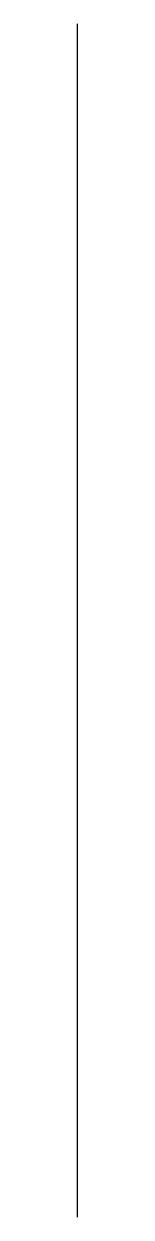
# Model space of a CAD drawing. Header units: millimetres. Extents: x 0 to 0, y 0 to 4.
import ezdxf

# ---------------------------------------------------------------- set-up
doc = ezdxf.new("R2010")
doc.units = ezdxf.units.MM
doc.layers.get('0').update_dxf_attribs({"linetype": 'CONTINUOUS'})

# ---------------------------------------------------------------- blocks, each defined once
blk = doc.blocks.new('C')
at = {"color": 0, "linetype": 'BYBLOCK'}
blk.add_line((0, 0), (2, 0), dxfattribs=at)
blk = doc.blocks.new('B')
at = {"color": 0, "xscale": 2}
blk.add_blockref('C', (0, 0), dxfattribs=at)

msp = doc.modelspace()

# ---------------------------------------------------------------- block references
at = {"color": 1, "rotation": 90}
msp.add_blockref('B', (0, 0), dxfattribs=at)

doc.saveas('drawing.dxf')
